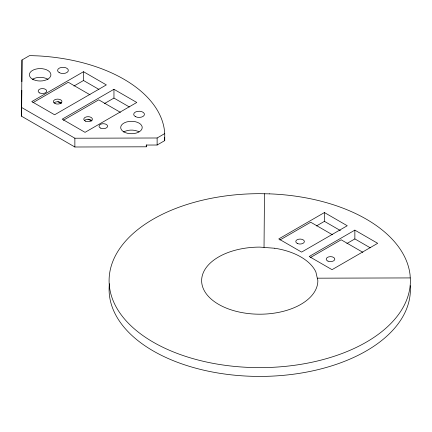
<?xml version="1.0" encoding="UTF-8"?>
<svg xmlns="http://www.w3.org/2000/svg" width="432" height="432" viewBox="0 0 432 432"><rect width="100%" height="100%" fill="white"/><g stroke="black" fill="none" stroke-linecap="round" stroke-linejoin="round"><path stroke-width="0.65" d="M21.6 107.465L21.994 59.972L29.603 55.582L38.092 55.89A139.892 80.768 0 0 1 164.198 128.698L164.732 133.596L164.732 140.627L157.124 145.017L146.297 145.049L146.297 146.804L74.866 147.004L21.6 116.251L21.6 107.465L74.866 138.218L157.124 137.992L164.732 133.596M21.6 116.251L21.816 90.31M21.886 81.664L21.994 59.972M264.028 247.428L264.476 193.763M83.516 71.717L31.774 101.59L54.605 114.772L106.348 84.899L83.516 71.717L83.516 80.503L98.928 89.402M32.935 102.681L68.299 82.264L89.986 94.781M73.937 86.038L83.516 80.503M113.956 89.289L62.213 119.162L85.039 132.343L136.782 102.47L113.956 89.289L113.956 98.075L129.362 106.974M63.353 120.263L98.739 99.835L120.42 112.352M104.371 103.61L113.956 98.075M324.427 212.56L278.77 238.918L301.595 252.099L347.252 225.742L324.427 212.56L324.427 221.346L340.405 230.575M279.931 240.008L310.727 222.226L332.413 234.749M316.435 225.958L324.427 221.346M354.861 230.132L309.204 256.495L332.035 269.671L377.687 243.313L354.861 230.132L354.861 238.918L370.267 247.817M310.37 257.58L341.167 239.798L362.853 252.32M346.869 243.535L354.861 238.918M317.293 278.181L410.243 277.922M57.904 101.687L60.793 103.356M87.955 119.038L91.422 121.041M164.398 137.565L164.732 140.627M146.281 144.941L146.297 146.804M157.124 137.992L157.124 145.017M74.866 138.218L74.866 147.004M410.254 285.644A150.655 86.978 0 0 1 258.104 376.412A150.655 86.978 0 0 1 109.415 283.754M54.189 102.746A4.304 2.484 0 0 1 61.592 103.237M84.596 120.339A4.304 2.484 0 0 1 92.016 120.787M32.346 79.299A10.762 6.215 0 0 1 48.06 79.369M123.811 131.927A10.762 6.215 0 0 1 139.028 131.884M269.6 193.86L259.745 193.676A150.655 86.978 0 0 0 109.091 280.654A150.655 86.978 0 0 0 259.745 367.632A150.655 86.978 0 0 0 410.4 280.654L410.076 274.968A150.655 86.978 0 0 0 269.6 193.86M274.784 248.249L259.745 247.104A58.109 33.55 0 0 0 201.636 280.654A58.109 33.55 0 0 0 259.745 314.204A58.109 33.55 0 0 0 317.855 280.654L315.873 271.971A58.109 33.55 0 0 0 274.784 248.249M297.513 243.551A4.304 2.484 0 0 0 304.349 241.839A4.304 2.484 0 0 0 298.361 239.274A4.304 2.484 0 0 0 297.513 243.551M327.985 261.139A4.304 2.484 0 0 0 334.795 259.384A4.304 2.484 0 0 0 328.757 256.856A4.304 2.484 0 0 0 327.985 261.139M55.085 103.588A4.304 2.484 0 0 0 61.922 101.871A4.304 2.484 0 0 0 55.933 99.311A4.304 2.484 0 0 0 55.085 103.588M85.558 121.176A4.304 2.484 0 0 0 92.367 119.421A4.304 2.484 0 0 0 86.33 116.894A4.304 2.484 0 0 0 85.558 121.176M39.771 92.983A4.277 2.468 0 0 0 46.656 91.406A4.277 2.468 0 0 0 40.856 88.754A4.277 2.468 0 0 0 39.771 92.983M100.413 128.034A4.304 2.484 0 0 0 107.509 126.716A4.304 2.484 0 0 0 101.979 123.827A4.304 2.484 0 0 0 100.413 128.034M33.815 79.817A10.762 6.215 0 0 0 50.846 75.449A10.762 6.215 0 0 0 35.78 69.115A10.762 6.215 0 0 0 33.815 79.817M123.881 131.922A10.762 6.215 0 0 0 141.863 129.087A10.762 6.215 0 0 0 128.623 121.516A10.762 6.215 0 0 0 123.881 131.922M59.168 72.598A5.378 3.105 0 0 0 68.17 71.204A5.378 3.105 0 0 0 61.582 67.397A5.378 3.105 0 0 0 59.168 72.598M135.34 116.57A5.378 3.105 0 0 0 144.288 115.074A5.378 3.105 0 0 0 137.565 111.348A5.378 3.105 0 0 0 135.34 116.57"/></g></svg>
